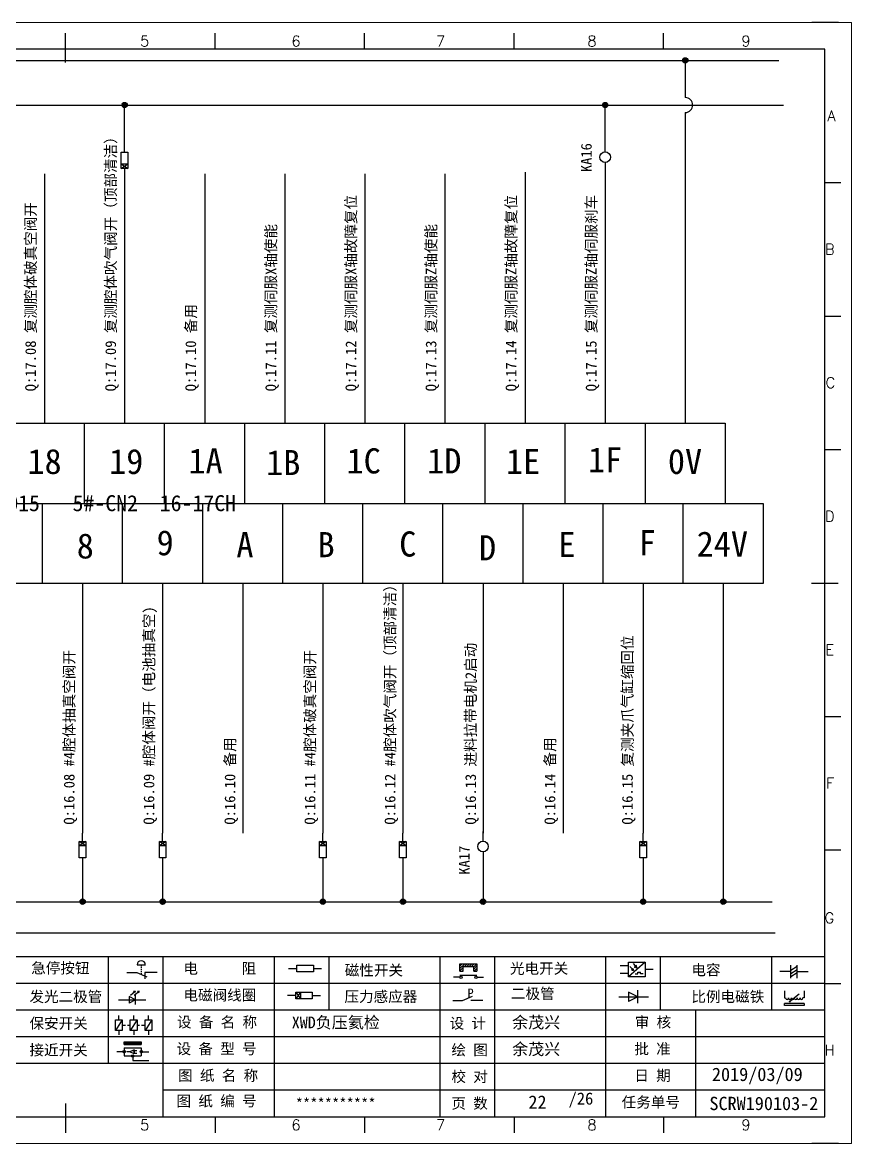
# Model space of a CAD drawing. Header units: millimetres. Extents: x -300 to 4617, y -106 to 3179.
# Drawn here: x 1334.8 to 1490.1, y 980.8 to 1190.8 of the extents above; entities that cross this region are included whole.
import ezdxf
from ezdxf.enums import TextEntityAlignment as Align

# ---------------------------------------------------------------- set-up
doc = ezdxf.new("R2010")
doc.units = ezdxf.units.MM
doc.layers.add('AE_BOR', color=1, linetype='Continuous')
doc.styles.get("Standard").update_dxf_attribs({"font": ''})
doc.styles.add('WD', font='romans.shx', dxfattribs={"width": 0.8, "bigfont": 'gbcbig.shx'})
doc.styles.add('样式 0', font='')
doc.styles.add('汉字', font='')
doc.styles.get('Standard').set_extended_font_data('SimSun')
doc.styles.get('样式 0').set_extended_font_data('KaiTi_GB2312')
doc.styles.get('汉字').set_extended_font_data('新宋体')

# ---------------------------------------------------------------- blocks, each defined once
blk = doc.blocks.new('磁性开关')
at = {"linetype": 'ByBlock'}
h = blk.add_hatch(dxfattribs=at)
h.set_pattern_fill('ANSI31', color=256, scale=0.1, style=0)
h.paths.add_polyline_path([(-1910.88, -776.69), (-1910.88, -775.29), (-1907.69, -775.29), (-1907.69, -776.69), (-1908.31, -776.69), (-1908.31, -775.79), (-1910.25, -775.79), (-1910.25, -776.69)])
for p, q in [((-1910.88, -776.69), (-1910.88, -775.29)), ((-1910.88, -775.29), (-1907.69, -775.29)), ((-1910.88, -776.69), (-1910.25, -776.69)), ((-1910.25, -776.69), (-1910.25, -775.79)), ((-1910.25, -775.79), (-1908.31, -775.79)), ((-1908.31, -776.69), (-1908.31, -775.79)), ((-1908.31, -776.69), (-1907.69, -776.69)), ((-1907.69, -775.29), (-1907.69, -776.69)), ((-1910.91, -777.81), (-1912.09, -777.81)), ((-1910.88, -777.39), (-1907.69, -777.39)), ((-1907.66, -777.81), (-1906.48, -777.81))]:
    blk.add_line(p, q, dxfattribs=at)
for centre in [(-1910.68, -777.81), (-1907.88, -777.81)]:
    blk.add_circle(centre, 0.225, dxfattribs=at)
blk = doc.blocks.new('光电开关')
at = {"linetype": 'ByBlock'}
h = blk.add_hatch(dxfattribs=at)
h.set_pattern_fill('ANSI31', color=256, scale=0.01, style=0)
h.set_pattern_definition([(45, (0.172267, 0), (-0.0224506403, 0.0224506403), [])])
h.paths.add_polyline_path([(-1882.44, -776.34), (-1882.5, -775.91), (-1882.68, -776.07)])
h.paths.add_polyline_path([(-1882.86, -776.23), (-1882.44, -776.34), (-1882.68, -776.07)])
h.paths.add_polyline_path([(-1883.05, -776.88), (-1883.11, -776.45), (-1883.29, -776.61)])
h.paths.add_polyline_path([(-1883.47, -776.77), (-1883.05, -776.88), (-1883.29, -776.61)])
for p, q in [((-1884.01, -775.96), (-1885.56, -775.96)), ((-1880.91, -775.3), (-1884.01, -778.05)), ((-1883.75, -776.09), (-1883.05, -776.88)), ((-1883.11, -776.45), (-1883.47, -776.77)), ((-1883.05, -776.88), (-1883.47, -776.77)), ((-1883.14, -775.55), (-1882.44, -776.34)), ((-1883.05, -776.88), (-1883.11, -776.45)), ((-1882.5, -775.91), (-1882.86, -776.23)), ((-1882.44, -776.34), (-1882.86, -776.23)), ((-1882.44, -776.34), (-1882.5, -775.91)), ((-1879.37, -776.67), (-1880.91, -776.67)), ((-1884.01, -777.39), (-1885.56, -777.39)), ((-1882.78, -777.47), (-1882.23, -777.47)), ((-1882.23, -777.47), (-1882.23, -777.14)), ((-1882.23, -777.14), (-1881.78, -777.14)), ((-1881.78, -777.47), (-1881.78, -777.14)), ((-1881.23, -777.47), (-1881.78, -777.47))]:
    blk.add_line(p, q, dxfattribs=at)
blk.add_lwpolyline([(-1884.01, -775.3), (-1880.91, -775.3), (-1880.91, -778.05), (-1884.01, -778.05)], close=True, dxfattribs=at)
blk = doc.blocks.new('电磁阀线圈')
at = {"linetype": 'ByBlock'}
for p, q in [((-1854.61, -796.54), (-1856.17, -796.54)), ((-1854.61, -795.92), (-1853.75, -797.16)), ((-1853.75, -795.92), (-1854.61, -797.16)), ((-1853.75, -795.92), (-1853.75, -797.16)), ((-1851.53, -796.54), (-1849.97, -796.54))]:
    blk.add_line(p, q, dxfattribs=at)
blk.add_lwpolyline([(-1854.61, -795.92), (-1851.53, -795.92), (-1851.53, -797.16), (-1854.61, -797.16)], close=True, dxfattribs=at)
blk = doc.blocks.new('压力感应器')
at = {"linetype": 'ByBlock'}
for p, q in [((-1815.59, -777.73), (-1813.71, -776.93)), ((-1817.44, -777.73), (-1815.59, -777.73)), ((-1811.78, -777.73), (-1814.05, -777.73))]:
    blk.add_line(p, q, dxfattribs=at)
at = {"linetype": 'ByBlock', "insert": (-1814.65, -775.48), "char_height": 1.68, "width": 1.2242, "attachment_point": 1}
blk.add_mtext('{\\fNSimSun|b0|i0|c134|p49;P}', dxfattribs=at)
blk = doc.blocks.new('二极管')
at = {"linetype": 'ByBlock'}
for p, q in [((-1787.52, -776.77), (-1781.92, -776.77)), ((-1783.97, -776.77), (-1785.69, -775.9)), ((-1785.69, -775.9), (-1785.69, -777.65)), ((-1783.97, -776.77), (-1785.69, -777.65)), ((-1783.97, -777.99), (-1783.97, -775.56))]:
    blk.add_line(p, q, dxfattribs=at)
blk = doc.blocks.new('电容')
at = {"linetype": 'ByBlock'}
for p, q in [((-1756.08, -782.99), (-1756.08, -780.56)), ((-1754.86, -780.79), (-1756.08, -781.55)), ((-1754.86, -782.99), (-1754.86, -780.56)), ((-1756.08, -781.77), (-1758.13, -781.77)), ((-1754.86, -781.44), (-1756.08, -782.2)), ((-1754.86, -781.99), (-1756.08, -782.75)), ((-1754.86, -781.77), (-1752.81, -781.77))]:
    blk.add_line(p, q, dxfattribs=at)
blk = doc.blocks.new('发光二极管')
at = {"linetype": 'ByBlock'}
for p, q in [((-1755.78, -785.92), (-1754.89, -785.14)), ((-1754.89, -785.14), (-1755.2, -785.22)), ((-1755.2, -785.22), (-1755.01, -785.43)), ((-1755.08, -785.92), (-1754.18, -785.14)), ((-1754.89, -785.14), (-1755.01, -785.43)), ((-1754.18, -785.14), (-1754.49, -785.22)), ((-1754.49, -785.22), (-1754.31, -785.43)), ((-1754.18, -785.14), (-1754.31, -785.43)), ((-1758.01, -786.77), (-1752.89, -786.77)), ((-1754.84, -786.77), (-1756.04, -786.16)), ((-1756.04, -786.16), (-1756.04, -787.39)), ((-1754.84, -786.77), (-1756.04, -787.39)), ((-1754.84, -787.63), (-1754.84, -785.92))]:
    blk.add_line(p, q, dxfattribs=at)
blk = doc.blocks.new('比例电磁阀')
at = {"linetype": 'ByBlock'}
for p, q in [((-1757.26, -775.38), (-1757.26, -776.71)), ((-1757.26, -776.71), (-1757.05, -776.71)), ((-1754.5, -775.98), (-1756.35, -777.44)), ((-1753.58, -776.71), (-1753.8, -776.71)), ((-1753.58, -775.38), (-1753.58, -776.71)), ((-1753.6, -777.73), (-1757.25, -777.73)), ((-1757.25, -778.13), (-1757.25, -777.73)), ((-1753.6, -778.13), (-1757.25, -778.13)), ((-1756.35, -777.44), (-1756.25, -777.25)), ((-1756.35, -777.44), (-1756.15, -777.38)), ((-1756.15, -777.38), (-1756.25, -777.25)), ((-1753.6, -777.73), (-1753.6, -778.13))]:
    blk.add_line(p, q, dxfattribs=at)
for centre in [(-1756.78, -776.71), (-1756.24, -776.71), (-1755.7, -776.71), (-1755.15, -776.71), (-1754.61, -776.71), (-1754.07, -776.71)]:
    blk.add_arc(centre, 0.271, 180, 0, dxfattribs=at)
blk = doc.blocks.new('保安开关')
at = {"linetype": 'ByBlock'}
for p, q in [((-1757.33, -790.79), (-1758.6, -792.81)), ((-1757.96, -790.79), (-1757.96, -789.97)), ((-1754.54, -790.79), (-1755.81, -792.81)), ((-1755.17, -790.79), (-1755.17, -789.97)), ((-1751.75, -790.79), (-1753.02, -792.81)), ((-1752.39, -790.79), (-1752.39, -789.97)), ((-1757.96, -792.81), (-1757.96, -793.62)), ((-1757.33, -791.8), (-1756.72, -791.8)), ((-1756.35, -791.8), (-1755.89, -791.8)), ((-1755.17, -792.81), (-1755.17, -793.62)), ((-1754.52, -791.8), (-1754.06, -791.8)), ((-1753.69, -791.8), (-1753.08, -791.8)), ((-1752.39, -792.81), (-1752.39, -793.62))]:
    blk.add_line(p, q, dxfattribs=at)
for points in [[(-1758.6, -790.79), (-1757.33, -790.79), (-1757.33, -792.81), (-1758.6, -792.81)], [(-1755.81, -790.79), (-1754.54, -790.79), (-1754.54, -792.81), (-1755.81, -792.81)], [(-1753.02, -790.79), (-1751.75, -790.79), (-1751.75, -792.81), (-1753.02, -792.81)]]:
    blk.add_lwpolyline(points, close=True, dxfattribs=at)
blk = doc.blocks.new('接近开关')
at = {"linetype": 'ByBlock'}
h = blk.add_hatch(dxfattribs=at)
h.set_pattern_fill('ANSI31', color=256, scale=0.01, style=0)
h.set_pattern_definition([(45, (-89.131516, -30.795668), (-0.0224506403, 0.0224506403), [])])
h.paths.add_polyline_path([(-1516.96, -1123.35), (-1516.96, -1122.85), (-1513.76, -1122.85), (-1513.76, -1123.35)])
for p, q in [((-1516.96, -1123.35), (-1516.96, -1122.85)), ((-1516.96, -1122.85), (-1513.76, -1122.85)), ((-1516.96, -1123.35), (-1513.76, -1123.35)), ((-1513.76, -1122.85), (-1513.76, -1123.35)), ((-1517.18, -1124.71), (-1518.36, -1124.71)), ((-1516.96, -1123.95), (-1513.76, -1123.95)), ((-1516.96, -1123.95), (-1516.96, -1125.47)), ((-1516.96, -1125.47), (-1513.76, -1125.47)), ((-1515.91, -1124.71), (-1516.45, -1124.71)), ((-1515.11, -1124.31), (-1515.91, -1124.71)), ((-1515.11, -1125.11), (-1515.91, -1124.71)), ((-1515.33, -1124.53), (-1515.17, -1124.53)), ((-1515.33, -1124.88), (-1515.17, -1124.88)), ((-1515.25, -1124.45), (-1515.25, -1124.61)), ((-1515.11, -1124.31), (-1515.11, -1125.11)), ((-1515.11, -1124.48), (-1514.58, -1124.48)), ((-1515.11, -1124.94), (-1514.58, -1124.94)), ((-1513.76, -1123.95), (-1513.76, -1125.47)), ((-1513.54, -1124.71), (-1512.36, -1124.71)), ((-1515.36, -1125.69), (-1515.36, -1126.36)), ((-1515.36, -1126.36), (-1512.36, -1126.36))]:
    blk.add_line(p, q, dxfattribs=at)
for centre in [(-1516.96, -1124.71), (-1515.36, -1125.47), (-1513.76, -1124.71)]:
    blk.add_circle(centre, 0.225, dxfattribs=at)
blk = doc.blocks.new('电阻')
at = {"linetype": 'ByBlock'}
for p, q in [((-3.09, 0), (-1.57, 0)), ((1.57, 0), (3.09, 0))]:
    blk.add_line(p, q, dxfattribs=at)
blk.add_lwpolyline([(-1.57, 0.63), (1.57, 0.63), (1.57, -0.63), (-1.57, -0.63)], close=True, dxfattribs=at)
blk = doc.blocks.new('急停按钮')
at = {"linetype": 'ByBlock'}
for p, q in [((-1.86, 0), (0, 0)), ((0, 0), (1.88, -0.81)), ((0.06, 1.45), (1.61, 1.45)), ((0.83, 1.45), (0.83, 1.24)), ((0.83, 1.07), (0.83, 0.85)), ((0.83, 0.68), (0.83, 0.47)), ((0.83, 0.29), (0.83, 0.08)), ((3.81, 0), (1.54, 0)), ((1.54, 0), (1.54, -1.15)), ((0.83, -0.09), (0.83, -0.24))]:
    blk.add_line(p, q, dxfattribs=at)
blk.add_arc((0.83, 1.45), 0.774, 0, 180)
blk = doc.blocks.new('中间继电器')
at = {"linetype": 'ByBlock'}
for p, q in [((-1880.72, -791.92), (-1882.54, -791.92)), ((-1878.74, -791.92), (-1876.92, -791.92))]:
    blk.add_line(p, q, dxfattribs=at)
blk.add_circle((-1879.73, -791.92), 0.992, dxfattribs=at)

msp = doc.modelspace()

# ---------------------------------------------------------------- hatches: boundary and pattern name
at = {"lineweight": -2}
h = msp.add_hatch(color=0, dxfattribs=at)
edge = h.paths.add_edge_path()
edge.add_arc((1458.98, 1183.684), 0.5, 0, 360)
h = msp.add_hatch(color=0, dxfattribs=at)
edge = h.paths.add_edge_path()
edge.add_arc((1353.98, 1175.32), 0.5, 0, 360)
h = msp.add_hatch(color=0, dxfattribs=at)
edge = h.paths.add_edge_path()
edge.add_arc((1443.98, 1175.32), 0.5, 0, 360)
h = msp.add_hatch(color=0, dxfattribs=at)
edge = h.paths.add_edge_path()
edge.add_arc((1346.105, 1026.109), 0.5, 0, 360)
h = msp.add_hatch(color=0, dxfattribs=at)
edge = h.paths.add_edge_path()
edge.add_arc((1361.105, 1026.109), 0.5, 0, 360)
h = msp.add_hatch(color=0, dxfattribs=at)
edge = h.paths.add_edge_path()
edge.add_arc((1391.105, 1026.109), 0.5, 0, 360)
h = msp.add_hatch(color=0, dxfattribs=at)
edge = h.paths.add_edge_path()
edge.add_arc((1406.105, 1026.109), 0.5, 0, 360)
h = msp.add_hatch(color=0, dxfattribs=at)
edge = h.paths.add_edge_path()
edge.add_arc((1421.105, 1026.109), 0.5, 0, 360)
h = msp.add_hatch(color=0, dxfattribs=at)
edge = h.paths.add_edge_path()
edge.add_arc((1451.105, 1026.109), 0.5, 0, 360)
h = msp.add_hatch(color=0, dxfattribs=at)
edge = h.paths.add_edge_path()
edge.add_arc((1466.105, 1026.109), 0.5, 0, 360)

# ---------------------------------------------------------------- linework, layer by layer
at = {"color": 7}
for p, q in [((1485.142, 1185.798), (1198.142, 1185.798)), ((1485.142, 985.798), (1485.142, 1185.798)), ((1203.172, 985.798), (1482.672, 985.798)), ((1323.939, 985.798), (1383.889, 985.798)), ((1383.889, 985.798), (1452.674, 985.798))]:
    msp.add_line(p, q, dxfattribs=at)
at = {"color": 0, "lineweight": -2}
for p, q in [((1209.767, 1183.684), (1476.52, 1183.684)), ((1458.98, 1183.684), (1458.98, 1176.714)), ((1210.651, 1175.32), (1477.404, 1175.32)), ((1353.98, 1168.076), (1353.98, 1175.32)), ((1443.98, 1168.076), (1443.98, 1175.32)), ((1458.98, 1173.926), (1458.98, 1115.714)), ((1338.98, 1162.465), (1338.98, 1115.714)), ((1353.98, 1162.465), (1353.98, 1115.714)), ((1368.98, 1162.465), (1368.98, 1115.714)), ((1383.98, 1162.465), (1383.98, 1115.714)), ((1398.98, 1162.465), (1398.98, 1115.714)), ((1413.98, 1162.465), (1413.98, 1115.714)), ((1428.98, 1162.748), (1428.98, 1115.714)), ((1443.98, 1162.748), (1443.98, 1115.714)), ((1451.48, 1115.714), (1451.48, 1100.714)), ((1211.48, 1100.714), (1473.605, 1100.714)), ((1338.605, 1085.714), (1338.605, 1100.714)), ((1353.605, 1085.714), (1353.605, 1100.714)), ((1368.605, 1085.714), (1368.605, 1100.714)), ((1383.605, 1085.714), (1383.605, 1100.714)), ((1398.605, 1085.714), (1398.605, 1100.714)), ((1413.605, 1085.714), (1413.605, 1100.714)), ((1428.605, 1085.714), (1428.605, 1100.714)), ((1443.605, 1085.714), (1443.605, 1100.714)), ((1458.605, 1100.714), (1458.605, 1100.714)), ((1458.605, 1085.714), (1458.605, 1100.714)), ((1346.105, 1085.714), (1346.105, 1038.964)), ((1361.105, 1085.714), (1361.105, 1038.964)), ((1376.105, 1085.714), (1376.105, 1038.964)), ((1391.105, 1085.714), (1391.105, 1038.964)), ((1406.105, 1085.714), (1406.105, 1038.964)), ((1421.105, 1085.714), (1421.105, 1038.964)), ((1436.105, 1085.714), (1436.105, 1038.964)), ((1451.105, 1085.714), (1451.105, 1038.964)), ((1466.105, 1085.714), (1466.105, 1026.109)), ((1346.105, 1032.768), (1346.105, 1026.109)), ((1361.105, 1032.768), (1361.105, 1026.109)), ((1391.105, 1032.768), (1391.105, 1026.109)), ((1406.105, 1032.768), (1406.105, 1026.109)), ((1451.105, 1032.768), (1451.105, 1026.109)), ((1209.283, 1026.109), (1475.273, 1026.109)), ((1209.046, 1020.291), (1475.799, 1020.291))]:
    msp.add_line(p, q, dxfattribs=at)
msp.add_line((1421.105, 1033.635), (1421.105, 1026.109))
at = {"color": 7, "linetype": 'ByBlock'}
for p, q in [((1485.142, 1015.798), (1198.142, 1015.798)), ((1485.142, 1010.798), (1198.142, 1010.798)), ((1485.142, 1005.798), (1198.142, 1005.798)), ((1485.142, 1000.798), (1198.142, 1000.798)), ((1485.142, 995.798), (1198.142, 995.798)), ((1485.142, 990.798), (1361.166, 990.798))]:
    msp.add_line(p, q, dxfattribs=at)
at = {"color": 7, "lineweight": -2}
for p, q in [((1350.928, 1015.798), (1350.928, 995.798)), ((1361.166, 1015.798), (1361.166, 985.883)), ((1381.976, 1015.798), (1381.976, 1005.798)), ((1392.214, 1015.798), (1392.214, 1005.798)), ((1413.024, 1015.798), (1413.024, 1005.798)), ((1423.262, 1015.798), (1423.262, 1005.798)), ((1444.072, 1015.798), (1444.072, 1005.798)), ((1454.31, 1015.798), (1454.31, 1005.798)), ((1475.12, 1015.798), (1475.12, 1005.798)), ((1381.976, 1005.798), (1381.976, 985.883)), ((1413.024, 1005.798), (1413.024, 985.798)), ((1423.262, 1005.798), (1423.262, 985.798)), ((1444.072, 1005.798), (1444.072, 985.798)), ((1460.925, 1005.798), (1460.925, 985.798))]:
    msp.add_line(p, q, dxfattribs=at)
at = {"color": 7, "ltscale": 2}
for p, q in [((1485.142, 985.798), (1485.142, 1007.244)), ((1452.674, 985.798), (1482.672, 985.798)), ((1452.674, 985.798), (1485.142, 985.798))]:
    msp.add_line(p, q, dxfattribs=at)
at = {"color": 0, "lineweight": -2}
for points in [[(1331.48, 1115.714), (1346.48, 1115.714)], [(1346.48, 1115.714), (1361.48, 1115.714)], [(1346.48, 1100.714), (1346.48, 1115.714)], [(1361.48, 1115.714), (1376.48, 1115.714)], [(1361.48, 1100.714), (1361.48, 1115.714)], [(1376.48, 1115.714), (1391.48, 1115.714)], [(1376.48, 1100.714), (1376.48, 1115.714)], [(1391.48, 1115.714), (1406.48, 1115.714)], [(1391.48, 1100.714), (1391.48, 1115.714)], [(1406.48, 1115.714), (1421.48, 1115.714)], [(1406.48, 1100.714), (1406.48, 1115.714)], [(1421.48, 1115.714), (1436.48, 1115.714)], [(1421.48, 1100.714), (1421.48, 1115.714)], [(1436.48, 1115.714), (1451.48, 1115.714)], [(1436.48, 1100.714), (1436.48, 1115.714)], [(1451.48, 1115.714), (1466.48, 1115.714), (1466.48, 1100.714)], [(1473.605, 1100.714), (1473.605, 1085.714), (1458.605, 1085.714)], [(1338.605, 1085.714), (1323.605, 1085.714)], [(1353.605, 1085.714), (1338.605, 1085.714)], [(1368.605, 1085.714), (1353.605, 1085.714)], [(1383.605, 1085.714), (1368.605, 1085.714)], [(1398.605, 1085.714), (1383.605, 1085.714)], [(1413.605, 1085.714), (1398.605, 1085.714)], [(1428.605, 1085.714), (1413.605, 1085.714)], [(1443.605, 1085.714), (1428.605, 1085.714)], [(1458.605, 1085.714), (1443.605, 1085.714)]]:
    msp.add_lwpolyline(points, dxfattribs=at)
for centre in [(1458.98, 1183.684), (1353.98, 1175.32), (1443.98, 1175.32), (1346.105, 1026.109), (1361.105, 1026.109), (1391.105, 1026.109), (1406.105, 1026.109), (1421.105, 1026.109), (1451.105, 1026.109), (1466.105, 1026.109)]:
    msp.add_circle(centre, 0.5, dxfattribs=at)
at = {"color": 0, "ltscale": 2}
msp.add_arc((1458.98, 1175.32), 1.394, 270, 90, dxfattribs=at)
at = {"layer": 'AE_BOR', "color": 7, "lineweight": 15}
for p, q in [((1193.139, 1190.798), (1490.139, 1190.798)), ((1490.139, 1190.798), (1490.139, 980.798)), ((1490.139, 980.798), (1193.139, 980.798))]:
    msp.add_line(p, q, dxfattribs=at)
at = {"layer": 'AE_BOR', "color": 7, "lineweight": 30}
for p, q in [((1487.672, 1190.798), (1482.672, 1190.798)), ((1342.922, 1183.298), (1342.922, 1188.298)), ((1482.642, 1085.798), (1487.642, 1085.798)), ((1342.922, 988.298), (1342.922, 983.298)), ((1342.922, 985.798), (1342.922, 983.298)), ((1487.672, 980.798), (1482.672, 980.798))]:
    msp.add_line(p, q, dxfattribs=at)
at = {"layer": 'AE_BOR', "color": 7}
for p, q in [((1342.922, 1185.798), (1342.922, 1188.798)), ((1370.922, 1185.798), (1370.922, 1188.798)), ((1398.922, 1185.798), (1398.922, 1188.798)), ((1426.922, 1185.798), (1426.922, 1188.798)), ((1454.922, 1185.798), (1454.922, 1188.798)), ((1485.142, 1160.798), (1488.142, 1160.798)), ((1485.142, 1135.798), (1488.142, 1135.798)), ((1485.142, 1110.798), (1488.142, 1110.798)), ((1485.142, 1060.798), (1488.142, 1060.798)), ((1485.142, 1035.798), (1488.142, 1035.798)), ((1485.142, 1010.798), (1488.142, 1010.798)), ((1342.922, 985.798), (1342.922, 982.798)), ((1370.922, 985.798), (1370.922, 982.798)), ((1398.922, 985.798), (1398.922, 982.798)), ((1426.922, 985.798), (1426.922, 982.798)), ((1454.922, 985.798), (1454.922, 982.798))]:
    msp.add_line(p, q, dxfattribs=at)

# ---------------------------------------------------------------- block references
at = {"linetype": 'ByBlock'}
for name, p, rotation in [('电磁阀线圈', (557.441, 3018.051), 90), ('中间继电器', (2235.901, -714.176), 270), ('电磁阀线圈', (2142.644, -817.206), 270), ('电磁阀线圈', (2157.644, -817.206), 270), ('电磁阀线圈', (2187.644, -817.206), 270), ('电磁阀线圈', (2202.644, -817.206), 270), ('中间继电器', (2213.025, -843.289), 270), ('电磁阀线圈', (2247.644, -817.206), 270)]:
    msp.add_blockref(name, p, dxfattribs=dict(at, rotation=rotation))
at = {"color": 7}
for name, p in [('急停按钮', (1356.254, 1012.814)), ('电阻', (1387.795, 1013.574))]:
    msp.add_blockref(name, p, dxfattribs=at)
at = {"color": 7, "linetype": 'ByBlock'}
for name, p in [('磁性开关', (3327.668, 1789.758)), ('光电开关', (3332.364, 1790.067)), ('电容', (3234.831, 1794.779)), ('发光二极管', (3110.854, 1794.49)), ('电磁阀线圈', (3240.664, 1805.095)), ('压力感应器', (3232.863, 1785.314)), ('二极管', (3234.051, 1785.072)), ('比例电磁阀', (3234.831, 1784.779)), ('保安开关', (3110.854, 1794.779)), ('接近开关', (2870.855, 2122.696))]:
    msp.add_blockref(name, p, dxfattribs=at)

# ---------------------------------------------------------------- texts
msp.add_text('22', height=2.5).set_placement((1429.606, 987.31))
at = {"color": 0, "lineweight": -2, "char_height": 2, "width": 71.79445, "attachment_point": 1, "rotation": 90}
for s, insert in [('{\\C256;Q:17.09 复测腔体吹气阀开（顶部清洁）}', (1350.367, 1121.7)), ('{\\C256;Q:17.12 复测伺服X轴故障复位}', (1395.367, 1121.7)), ('{\\C256;Q:17.14 复测伺服Z轴故障复位}', (1425.367, 1121.7)), ('{\\C256;Q:17.15 复测伺服Z轴伺服刹车}', (1440.367, 1121.7)), ('{\\C256;Q:17.08 复测腔体破真空阀开}', (1335.367, 1121.7)), ('{\\C256;Q:17.11 复测伺服X轴使能}', (1380.367, 1121.7)), ('{\\C256;Q:17.13 复测伺服Z轴使能}', (1410.367, 1121.7)), ('{\\C256;Q:17.10 备用}', (1365.367, 1121.7)), ('{\\C256;Q:16.12 #4腔体吹气阀开（顶部清洁）}', (1402.695, 1040.541)), ('{\\C256;Q:16.09 #腔体阀开（电池抽真空)}', (1357.531, 1040.541)), ('{\\C256;Q:16.15 复测夹爪气缸缩回位}', (1447.154, 1040.541)), ('{\\C256;Q:16.08 #4腔体抽真空阀开}', (1342.589, 1040.541)), ('{\\C256;Q:16.11 #4腔体破真空阀开}', (1387.699, 1040.541)), ('{\\C256;Q:16.13 进料拉带电机2启动}', (1417.786, 1040.541)), ('{\\C256;Q:16.10 备用}', (1372.703, 1040.541)), ('{\\C256;Q:16.14 备用}', (1432.643, 1040.541))]:
    msp.add_mtext(s, dxfattribs=dict(at, insert=insert))
at = {"char_height": 2, "width": 7.10735, "attachment_point": 1, "rotation": 90, "style": '样式 0'}
for s, insert in [('KA16', (1439.462, 1162.748)), ('KA17', (1416.587, 1031.155))]:
    msp.add_mtext(s, dxfattribs=dict(at, insert=insert))
at = {"color": 0, "lineweight": -2, "attachment_point": 1}
for s, insert, char_height, width in [('1A', (1365.94, 1111.024), 4.7064, 7.20347), ('1C', (1395.552, 1111.024), 4.7064, 7.20347), ('1D', (1410.651, 1111.026), 4.7064, 7.20347), ('1E', (1425.406, 1110.923), 4.7064, 7.20347), ('1F', (1440.779, 1111.232), 4.7064, 7.20347), ('0V', (1455.74, 1110.923), 4.7064, 7.20347), ('18', (1335.78, 1110.915), 4.7064, 7.20347), ('19', (1351.083, 1110.921), 4.7064, 7.20347), ('1B', (1380.488, 1110.715), 4.7064, 7.20347), ('OD261-DO15   5#-CN2  16-17CH               ', (1317.7, 1102.251), 3, 61.03402), ('8', (1345.012, 1095.097), 4.706, 7.20347), ('9', (1359.971, 1095.694), 4.706, 7.20347), ('A', (1374.914, 1095.336), 4.706, 7.20347), ('B', (1390.12, 1095.34), 4.706, 7.20347), ('C', (1405.42, 1095.46), 4.706, 7.20347), ('D', (1420.362, 1094.743), 4.706, 7.20347), ('E', (1435.213, 1095.343), 4.706, 7.20347), ('F', (1450.275, 1095.701), 4.706, 7.20347), ('24V', (1461.131, 1095.462), 4.7064, 7.20347)]:
    msp.add_mtext(s, dxfattribs=dict(at, insert=insert, char_height=char_height, width=width))
at = {"color": 7, "char_height": 2, "attachment_point": 1, "style": '汉字'}
for s, insert in [('{\\fKaiTi_GB2312|b0|i0|c134|p49;急停按钮}', (1336.494, 1014.677)), ('{\\fKaiTi_GB2312|b0|i0|c134|p49;电      阻}', (1365, 1014.605)), ('{\\fKaiTi_GB2312|b0|i0|c134|p49;磁性开关}', (1395.211, 1014.269)), ('{\\fKaiTi_GB2312|b0|i0|c134|p49;光电开关}', (1426.161, 1014.607)), ('{\\fKaiTi_GB2312|b0|i0|c134|p49;电容}', (1460.137, 1014.319)), ('{\\fKaiTi_GB2312|b0|i0|c134|p49;二极管}', (1426.343, 1009.89)), ('{\\fKaiTi_GB2312|b0|i0|c134|p49;发光二极管}', (1336.161, 1009.319)), ('{\\fKaiTi_GB2312|b0|i0|c134|p49;电磁阀线圈}', (1365, 1009.605)), ('{\\fKaiTi_GB2312|b0|i0|c134|p49;压力感应器}', (1395.158, 1009.329)), ('{\\fKaiTi_GB2312|b0|i0|c134|p49;比例电磁铁}', (1460.137, 1009.319)), ('{\\fKaiTi_GB2312|b0|i0|c134|p49;保安开关}', (1336.161, 1004.319)), ('{\\fKaiTi_GB2312|b0|i0|c134|p0;设 备 名 称}', (1363.793, 1004.554)), ('{\\fKaiTi_GB2312|b0|i0|c134|p0;设 计}', (1414.86, 1004.338)), ('{\\fKaiTi_GB2312|b0|i0|c134|p0;审 核}', (1449.528, 1004.547)), ('{\\fKaiTi_GB2312|b0|i0|c134|p49;接近开关}', (1336.161, 999.319)), ('{\\fKaiTi_GB2312|b0|i0|c134|p0;设 备 型 号}', (1363.718, 999.554)), ('{\\fKaiTi_GB2312|b0|i0|c134|p0;绘 图}', (1415.188, 999.338)), ('{\\fKaiTi_GB2312|b0|i0|c134|p0;批 准}', (1449.458, 999.547)), ('{\\fKaiTi_GB2312|b0|i0|c134|p0;图 纸 名 称}', (1364.002, 994.554)), ('{\\fKaiTi_GB2312|b0|i0|c134|p0;校 对}', (1415.188, 994.338)), ('{\\fKaiTi_GB2312|b0|i0|c134|p0;日 期}', (1449.458, 994.547)), ('{\\fKaiTi_GB2312|b0|i0|c134|p0;图 纸 编 号}', (1363.704, 989.77)), ('{\\fKaiTi_GB2312|b0|i0|c134|p0;页 数}', (1415.188, 989.338)), ('{\\fKaiTi_GB2312|b0|i0|c134|p0;任务单号}', (1447.082, 989.547))]:
    msp.add_mtext(s, dxfattribs=dict(at, insert=insert))
at = {"color": 7, "char_height": 2.2, "attachment_point": 1}
for s, insert, width in [('{\\fKaiTi_GB2312|b0|i0|c134|p49;XWD负压氦检}', (1385.286, 1004.597), 26.57668), ('余茂兴', (1426.572, 1004.597), 15.31746), ('余茂兴', (1426.572, 999.597), 15.31746)]:
    msp.add_mtext(s, dxfattribs=dict(at, insert=insert, width=width))
at = {"char_height": 2.5, "attachment_point": 1}
for s, width, insert in [('2019/03/09', 15.27785, (1463.981, 995.013)), ('SCRW190103-2', 17.94616, (1463.509, 989.562))]:
    msp.add_mtext_dynamic_manual_height_columns(s, width=width, gutter_width=12.5, heights=[0], dxfattribs=dict(at, insert=insert))
at = {"color": 7, "lineweight": -2, "insert": (1393.5, 988.298), "char_height": 2, "width": 31.04816, "attachment_point": 5}
msp.add_mtext('{\\C256;***********}', dxfattribs=at)
at = {"color": 7, "linetype": 'ByBlock', "lineweight": -2, "insert": (1435.775, 988.959), "char_height": 4.26888, "width": 20.81025, "attachment_point": 5}
msp.add_mtext('  {\\H0.53119x; /26}', dxfattribs=at)
at = {"layer": 'AE_BOR', "color": 7, "style": 'WD'}
for s, p in [('5', (1357.734, 1186.298)), ('6', (1386.079, 1186.298)), ('7', (1413.177, 1186.298)), ('8', (1441.506, 1186.298)), ('9', (1470.37, 1186.298)), ('5', (1357.734, 983.298)), ('6', (1386.079, 983.298)), ('7', (1413.177, 983.298)), ('8', (1441.506, 983.298)), ('9', (1470.37, 983.298))]:
    msp.add_text(s, height=2, dxfattribs=at).set_placement(p, align=Align.CENTER)
for s, p in [('A', (1487.166, 1173.298)), ('B', (1486.976, 1148.298)), ('C', (1487.071, 1123.298)), ('D', (1486.976, 1098.298)), ('E', (1486.88, 1073.298)), ('F', (1486.88, 1048.298)), ('F', (1486.88, 1048.298)), ('G', (1486.88, 1023.079)), ('H', (1486.976, 998.298))]:
    msp.add_text(s, height=2, dxfattribs=at).set_placement(p, align=Align.MIDDLE_RIGHT)

doc.saveas('drawing.dxf')
